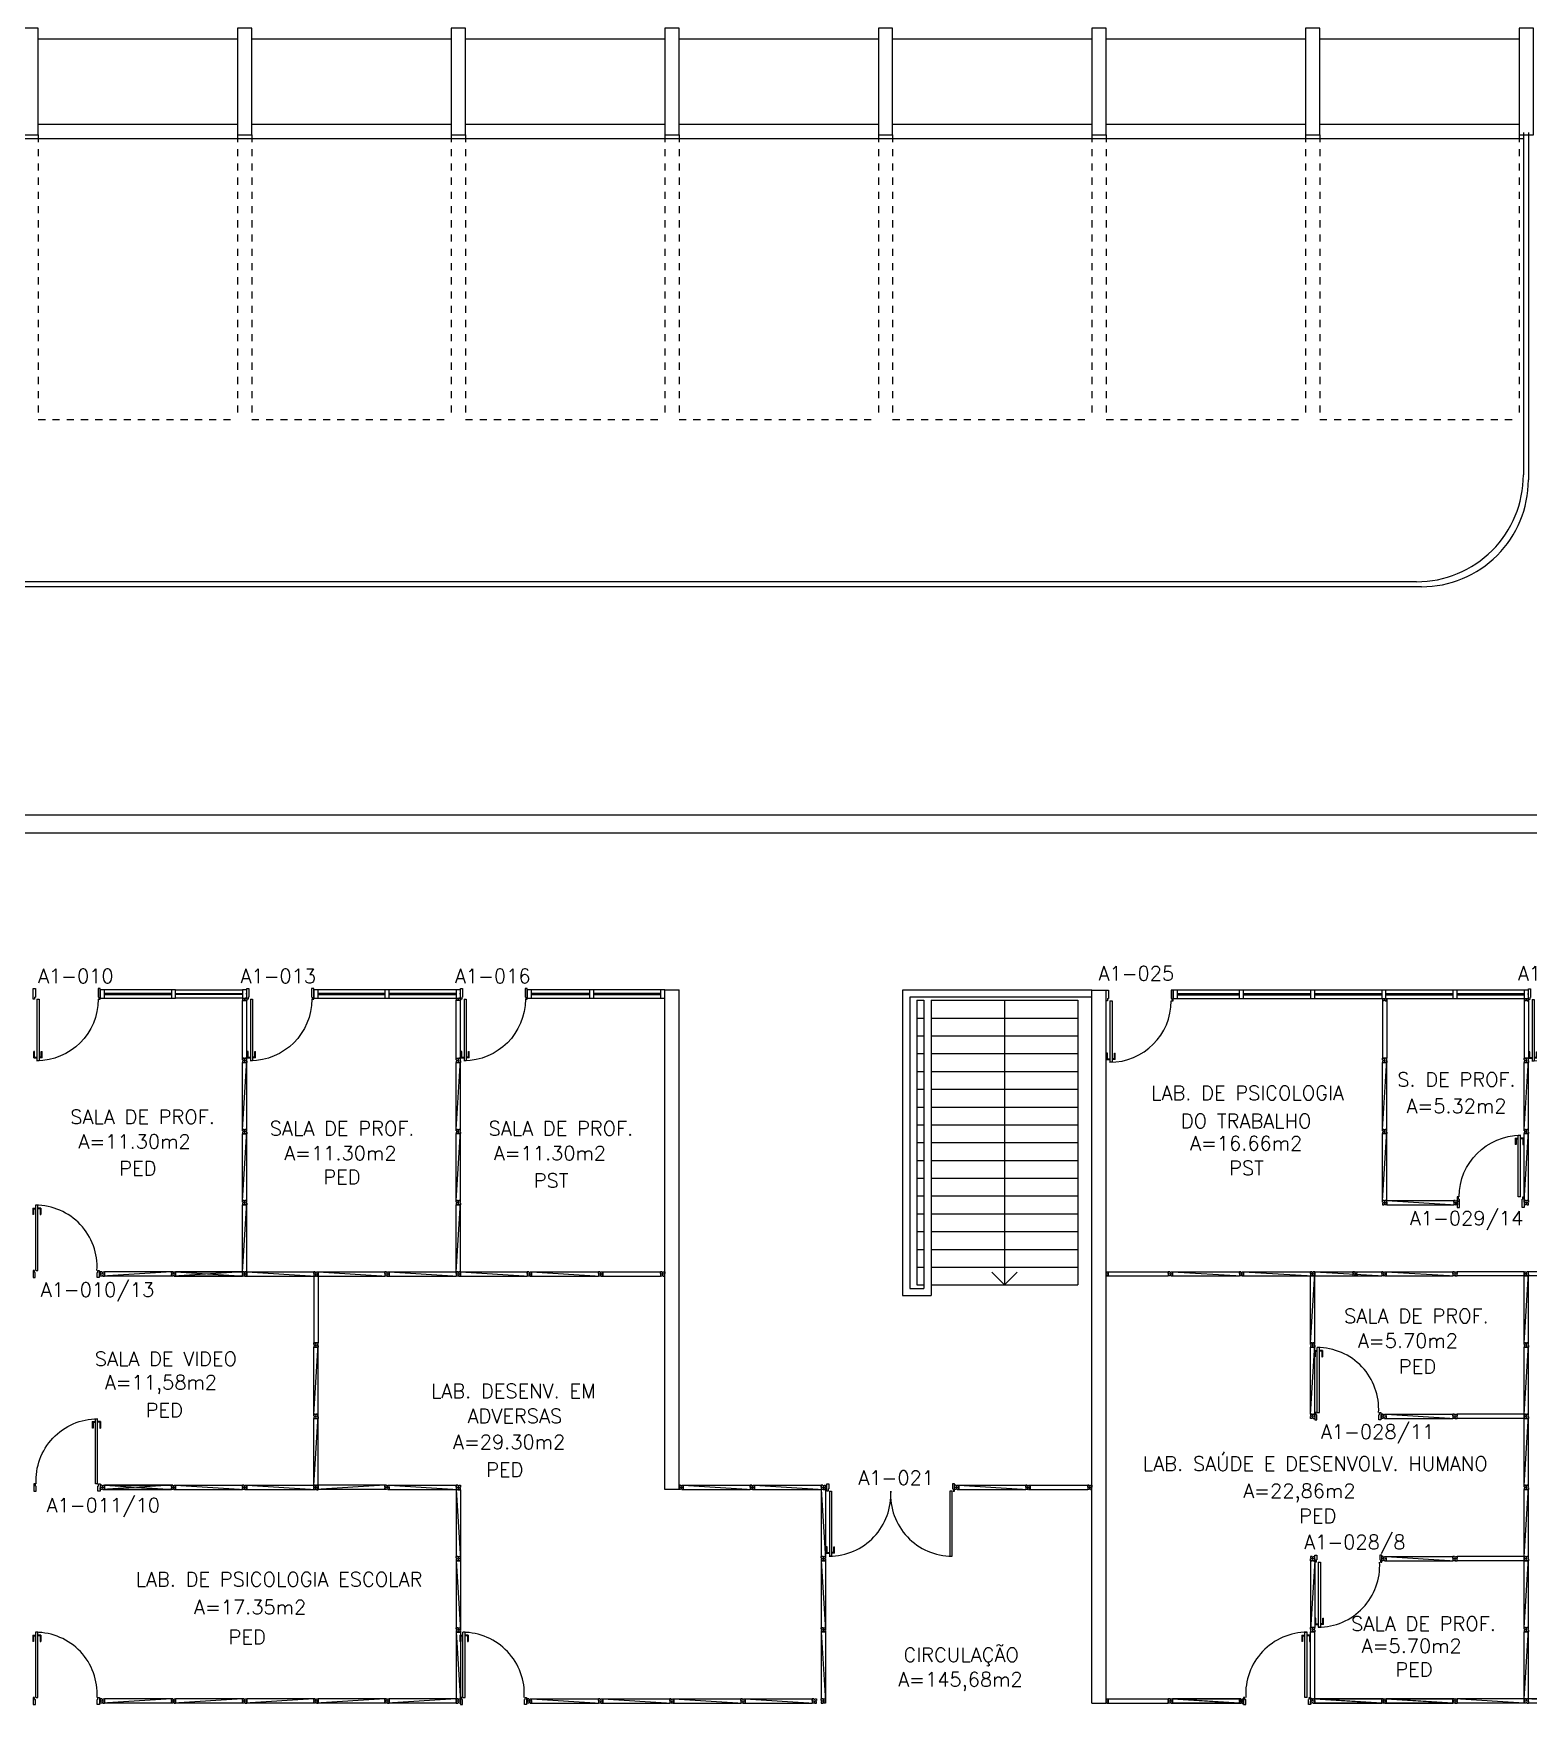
# Model space of a CAD drawing. Extents: x -31 to 207, y 425 to 518.
# Drawn here: x -8.68 to 12.32, y 443.28 to 466.76 of the extents above; entities that cross this region are included whole.
import ezdxf
from ezdxf.enums import TextEntityAlignment as Align

# ---------------------------------------------------------------- set-up
doc = ezdxf.new("R2010")
doc.units = 0
doc.header["$LTSCALE"] = 0.01
doc.header["$MEASUREMENT"] = 0
doc.linetypes.add('HIDDEN2', pattern=[0.1875, 0.125, -0.0625])
doc.layers.get('0').update_dxf_attribs({"linetype": 'CONTINUOUS'})
for name, color, linetype in [('ALV', 2, 'CONTINUOUS'), ('AREA', 2, 'CONTINUOUS'), ('BANC', 2, 'CONTINUOUS'), ('DIV', 2, 'CONTINUOUS'), ('ESC', 1, 'CONTINUOUS'), ('ESTR', 3, 'CONTINUOUS'), ('PISO', 1, 'CONTINUOUS'), ('PORTA', 2, 'CONTINUOUS'), ('PROJ', 1, 'HIDDEN2'), ('TEXT_CENTRO_CUSTO', 1, 'CONTINUOUS'), ('TEXTO', 2, 'CONTINUOUS'), ('TEXTO-ENDEREÇO', 2, 'CONTINUOUS')]:
    doc.layers.add(name, color=color, linetype=linetype)
doc.styles.add('UNB-100', font='simplex.shx', dxfattribs={"height": 0.2})
doc.styles.add('UNB-100-1', font='simplex.shx', dxfattribs={"height": 0.2})

# ---------------------------------------------------------------- blocks, each defined once
blk = doc.blocks.new('PILAR-SLS')
blk.add_lwpolyline([(0.003, -44.497), (0.203, -44.497), (0.203, -42.997), (0.003, -42.997)], close=True)
blk = doc.blocks.new('DIVMT-SLS')
for p, q in [((-0.03, 0.03), (-0.03, 0.006)), ((-0.008, 0.03), (-0.03, 0.03)), ((-0.0185, 0.006), (-0.03, 0.006)), ((-0.0185, -0.006), (-0.0185, 0.006)), ((-0.008, 0.03), (-0.008, 0.02)), ((-0.008, 0.02), (0.008, 0.02)), ((-0.0051, 0), (0.0051, 0)), ((0.0051, 0), (-0.0051, 0)), ((-0.0051, 0), (0.0051, 0)), ((0.97, -0.03), (0, 0.03)), ((0, -0.0051), (0, 0.0051)), ((0, 0.0051), (0, -0.0051)), ((0.008, 0.03), (0.008, 0.02)), ((0.008, 0.03), (0.03, 0.03)), ((0.0205, 0.006), (0.03, 0.006)), ((0.0205, -0.006), (0.0205, 0.006)), ((0.0205, 0.006), (0.0205, -0.006)), ((0.0205, 0.006), (0.03, 0.006)), ((0.97, 0.03), (0.03, 0.03)), ((0.03, 0.006), (0.03, 0.03)), ((0.03, -0.03), (0.03, 0.03)), ((0.03, -0.005), (0.03, 0.005)), ((0.97, 0.03), (0.97, 0.009)), ((0.97, 0.009), (0.97, 0.027)), ((0.9795, 0.006), (0.97, 0.006)), ((0.97, -0.005), (0.97, 0.005)), ((0.9795, 0.006), (0.9795, -0.006)), ((1.0051, 0), (0.9949, 0)), ((1, 0.0051), (1, -0.0051)), ((-0.0185, -0.006), (-0.03, -0.006)), ((-0.03, -0.03), (-0.03, -0.006)), ((-0.008, -0.03), (-0.03, -0.03)), ((-0.008, -0.03), (-0.008, -0.02)), ((-0.008, -0.02), (0.008, -0.02)), ((0.008, -0.03), (0.008, -0.02)), ((0.008, -0.03), (0.03, -0.03)), ((0.0205, -0.006), (0.03, -0.006)), ((0.0205, -0.006), (0.03, -0.006)), ((0.03, -0.006), (0.03, -0.03)), ((0.97, -0.03), (0.03, -0.03)), ((0.9795, -0.006), (0.97, -0.006)), ((0.97, -0.009), (0.97, -0.027))]:
    blk.add_line(p, q)
blk = doc.blocks.new('PDV1E-SLS')
at = {"layer": 'DIV'}
for p, q in [((-0.94, 0.075), (-0.91, 0.075)), ((-0.94, 0.06), (-0.94, 0.075)), ((-0.94, -0.06), (-0.94, 0.06)), ((-0.91, 0.075), (-0.91, -0.045)), ((0, 0.075), (-0.03, 0.075)), ((-0.03, 0.075), (-0.03, -0.045)), ((0, 0.06), (0, 0.075)), ((0, -0.06), (0, 0.06)), ((0, 0), (0.012, 0)), ((-0.94, -0.075), (-0.94, -0.06)), ((-0.92, -0.075), (-0.94, -0.075)), ((-0.92, -0.045), (-0.92, -0.075)), ((-0.92, -0.045), (-0.91, -0.045)), ((-0.082, -0.075), (-0.082, -0.94)), ((-0.052, -0.075), (-0.082, -0.075)), ((-0.052, -0.075), (-0.052, -0.94)), ((-0.02, -0.045), (-0.03, -0.045)), ((-0.02, -0.045), (-0.02, -0.075)), ((-0.02, -0.075), (0, -0.075)), ((0, -0.075), (0, -0.06)), ((-0.114, -0.81), (-0.124, -0.81)), ((-0.124, -0.9), (-0.124, -0.81)), ((-0.124, -0.9), (-0.084, -0.9)), ((-0.114, -0.89), (-0.114, -0.81)), ((-0.114, -0.89), (-0.084, -0.89)), ((-0.019, -0.89), (-0.049, -0.89)), ((-0.009, -0.9), (-0.049, -0.9)), ((-0.019, -0.81), (-0.009, -0.81)), ((-0.019, -0.89), (-0.019, -0.81)), ((-0.009, -0.9), (-0.009, -0.81)), ((-0.082, -0.94), (-0.052, -0.94))]:
    blk.add_line(p, q, dxfattribs=at)
blk.add_arc((-0.048, -0.075), 0.865, 180, 270, dxfattribs=at)
blk = doc.blocks.new('MTT-SLS')
for p, q in [((-0.008, 0.03), (-0.03, 0.03)), ((-0.03, 0.03), (-0.03, 0.006)), ((-0.0185, 0.006), (-0.03, 0.006)), ((-0.0185, -0.006), (-0.0185, 0.006)), ((-0.008, 0.03), (-0.008, 0.02)), ((-0.008, 0.02), (0.008, 0.02)), ((-0.0051, 0), (0.0051, 0)), ((0, -0.0051), (0, 0.0051)), ((0.008, 0.03), (0.03, 0.03)), ((0.008, 0.03), (0.008, 0.02)), ((0.0205, -0.006), (0.0205, 0.006)), ((0.0205, 0.006), (0.03, 0.006)), ((0.03, 0.006), (0.03, 0.03)), ((-0.03, -0.03), (-0.03, -0.006)), ((-0.0185, -0.006), (-0.03, -0.006)), ((-0.008, -0.03), (-0.03, -0.03)), ((-0.008, -0.02), (0.008, -0.02)), ((-0.008, -0.03), (-0.008, -0.02)), ((0.008, -0.03), (0.008, -0.02)), ((0.008, -0.03), (0.03, -0.03)), ((0.0205, -0.006), (0.03, -0.006)), ((0.03, -0.006), (0.03, -0.03))]:
    blk.add_line(p, q)
blk = doc.blocks.new('PDV2E-SLS')
at = {"layer": 'DIV'}
for p, q in [((0.065, 0.05), (0.065, 0.965)), ((0.095, 0.965), (0.065, 0.965)), ((0.095, 0.05), (0.095, 0.965)), ((0.023, 0.925), (0.063, 0.925)), ((0.023, 0.925), (0.023, 0.835)), ((0.033, 0.835), (0.023, 0.835)), ((0.033, 0.915), (0.063, 0.915)), ((0.033, 0.915), (0.033, 0.835)), ((0.138, 0.925), (0.097, 0.925)), ((0.128, 0.915), (0.097, 0.915)), ((0.128, 0.915), (0.128, 0.835)), ((0.128, 0.835), (0.137, 0.835)), ((0.138, 0.925), (0.138, 0.835)), ((0.049, 0.05), (0.029, 0.05)), ((0.029, 0.05), (0.029, 0.035)), ((0.029, 0.035), (0.029, -0.035)), ((0.049, 0.02), (0.049, 0.05)), ((0.049, 0.02), (0.059, 0.02)), ((0.059, -0.05), (0.059, 0.02)), ((0.065, 0.05), (0.095, 0.05)), ((0.928, -0.05), (0.928, 0.02)), ((0.938, 0.02), (0.928, 0.02)), ((0.938, 0.05), (0.958, 0.05)), ((0.938, 0.02), (0.938, 0.05)), ((0.958, 0.05), (0.958, 0.035)), ((0.958, 0.035), (0.958, -0.035)), ((0.029, -0.035), (0.029, -0.05)), ((0.029, -0.05), (0.059, -0.05)), ((0.958, -0.05), (0.928, -0.05)), ((0.958, -0.035), (0.958, -0.05))]:
    blk.add_line(p, q, dxfattribs=at)
blk.add_arc((0.062, 0.1), 0.865, 356.6786, 90, dxfattribs=at)
blk = doc.blocks.new('MTINI-SLS')
for p, q in [((-0.005, 0), (0.005, 0)), ((0, 0.001), (0, 0.02)), ((0.008, 0.02), (0, 0.02)), ((0, -0.005), (0, 0.005)), ((0, -0.02), (0, 0.001)), ((0.008, 0.03), (0.03, 0.03)), ((0.008, 0.03), (0.008, 0.02)), ((0.02, 0.006), (0.02, -0.006)), ((0.02, 0.006), (0.03, 0.006)), ((0.02, -0.004), (0.02, 0.004)), ((0.023, 0.006), (0.03, 0.006)), ((0.03, 0.006), (0.03, 0.03)), ((0, -0.02), (0.008, -0.02)), ((0.008, -0.03), (0.008, -0.02)), ((0.008, -0.03), (0.03, -0.03)), ((0.02, -0.006), (0.03, -0.006)), ((0.023, -0.006), (0.03, -0.006)), ((0.03, -0.006), (0.03, -0.03))]:
    blk.add_line(p, q)
blk = doc.blocks.new('DIV-SLS')
for p, q in [((-0.0051, 0), (0.0051, 0)), ((0, -0.0051), (0, 0.0051)), ((0.0205, 0.006), (0.03, 0.006)), ((0.0205, -0.006), (0.0205, 0.006)), ((0.03, 0.03), (0.97, 0.03)), ((0.03, 0.03), (0.03, -0.03)), ((0.03, 0.009), (0.03, 0.027)), ((0.03, 0.005), (0.03, -0.005)), ((0.97, 0.03), (0.97, -0.03)), ((0.9795, 0.006), (0.97, 0.006)), ((0.97, 0.005), (0.97, -0.005)), ((0.9795, -0.006), (0.9795, 0.006)), ((1.0051, 0), (0.9949, 0)), ((0.9949, 0), (1.0051, 0)), ((1, -0.0051), (1, 0.0051)), ((0.0205, -0.006), (0.03, -0.006)), ((0.03, -0.03), (0.03, -0.009)), ((0.03, -0.009), (0.03, -0.027)), ((0.03, -0.03), (0.97, -0.03)), ((0.9795, -0.006), (0.97, -0.006))]:
    blk.add_line(p, q)
blk = doc.blocks.new('ESCSLA-SLS')
for p, q in [((0, 0), (2.66, 0)), ((2.66, 0), (2.66, -4.293)), ((0, -0.1), (2.56, -0.1)), ((2.26, -0.143), (0.2, -0.143)), ((0.2, -0.143), (0.2, -4.143)), ((2.26, -0.143), (2.26, -4.293)), ((2.36, -0.143), (2.36, -4.193)), ((2.46, -0.143), (2.36, -0.143)), ((2.46, -0.143), (2.46, -4.143)), ((2.46, -0.143), (2.46, -4.143)), ((2.56, -0.1), (2.56, -4.193)), ((2.26, -0.393), (0.2, -0.393)), ((2.46, -0.393), (2.36, -0.393)), ((2.26, -0.643), (0.2, -0.643)), ((2.46, -0.643), (2.36, -0.643)), ((2.26, -0.893), (0.2, -0.893)), ((2.46, -0.893), (2.36, -0.893)), ((2.26, -1.143), (0.2, -1.143)), ((2.46, -1.143), (2.36, -1.143)), ((2.26, -1.393), (0.2, -1.393)), ((2.46, -1.393), (2.36, -1.393)), ((2.26, -1.643), (0.2, -1.643)), ((2.46, -1.643), (2.36, -1.643)), ((2.26, -1.893), (0.2, -1.893)), ((2.46, -1.893), (2.36, -1.893)), ((2.26, -2.143), (0.2, -2.143)), ((2.46, -2.143), (2.36, -2.143)), ((2.26, -2.393), (0.2, -2.393)), ((2.46, -2.393), (2.36, -2.393)), ((2.26, -2.643), (0.2, -2.643)), ((2.46, -2.643), (2.36, -2.643)), ((2.26, -2.893), (0.2, -2.893)), ((2.46, -2.893), (2.36, -2.893)), ((2.26, -3.143), (0.2, -3.143)), ((2.46, -3.143), (2.36, -3.143)), ((2.26, -3.393), (0.2, -3.393)), ((2.46, -3.393), (2.36, -3.393)), ((2.26, -3.643), (0.2, -3.643)), ((2.46, -3.643), (2.36, -3.643)), ((2.26, -3.893), (0.2, -3.893)), ((2.46, -3.893), (2.36, -3.893)), ((2.26, -4.143), (0.2, -4.143)), ((2.46, -4.143), (2.36, -4.143)), ((2.56, -4.193), (2.36, -4.193)), ((2.66, -4.293), (2.26, -4.293))]:
    blk.add_line(p, q)
blk = doc.blocks.new('PDV2D-SLS')
at = {"layer": 'DIV'}
for p, q in [((0.03, 0.05), (0.06, 0.05)), ((0.03, 0.035), (0.03, 0.05)), ((0.03, -0.035), (0.03, 0.035)), ((0.06, 0.05), (0.06, -0.02)), ((0.941, 0.05), (0.941, -0.02)), ((0.971, 0.05), (0.941, 0.05)), ((0.971, 0.035), (0.971, 0.05)), ((0.971, -0.035), (0.971, 0.035)), ((0.03, -0.05), (0.03, -0.035)), ((0.05, -0.05), (0.03, -0.05)), ((0.05, -0.02), (0.06, -0.02)), ((0.05, -0.02), (0.05, -0.05)), ((0.079, -0.05), (0.109, -0.05)), ((0.079, -0.05), (0.079, -0.965)), ((0.109, -0.05), (0.109, -0.965)), ((0.951, -0.02), (0.941, -0.02)), ((0.951, -0.02), (0.951, -0.05)), ((0.951, -0.05), (0.971, -0.05)), ((0.971, -0.05), (0.971, -0.035)), ((0.036, -0.925), (0.036, -0.835)), ((0.046, -0.835), (0.036, -0.835)), ((0.036, -0.925), (0.076, -0.925)), ((0.046, -0.915), (0.046, -0.835)), ((0.046, -0.915), (0.076, -0.915)), ((0.141, -0.915), (0.111, -0.915)), ((0.151, -0.925), (0.111, -0.925)), ((0.141, -0.915), (0.141, -0.835)), ((0.141, -0.835), (0.151, -0.835)), ((0.151, -0.925), (0.151, -0.835)), ((0.109, -0.965), (0.079, -0.965))]:
    blk.add_line(p, q, dxfattribs=at)
blk.add_arc((0.076, -0.1), 0.865, 270, 3.3214, dxfattribs=at)
blk = doc.blocks.new('PDV1D-SLS')
at = {"layer": 'DIV'}
for p, q in [((0, 0), (-0.012, 0)), ((0, 0.06), (0, 0.075)), ((0, 0.075), (0.03, 0.075)), ((0, -0.06), (0, 0.06)), ((0.03, 0.075), (0.03, -0.045)), ((0.91, 0.075), (0.91, -0.045)), ((0.94, 0.075), (0.91, 0.075)), ((0.94, 0.06), (0.94, 0.075)), ((0.94, -0.06), (0.94, 0.06)), ((0, -0.075), (0, -0.06)), ((0.02, -0.075), (0, -0.075)), ((0.02, -0.045), (0.03, -0.045)), ((0.02, -0.045), (0.02, -0.075)), ((0.052, -0.075), (0.052, -0.94)), ((0.052, -0.075), (0.082, -0.075)), ((0.082, -0.075), (0.082, -0.94)), ((0.92, -0.045), (0.91, -0.045)), ((0.92, -0.045), (0.92, -0.075)), ((0.92, -0.075), (0.94, -0.075)), ((0.94, -0.075), (0.94, -0.06)), ((0.019, -0.81), (0.009, -0.81)), ((0.009, -0.9), (0.009, -0.81)), ((0.009, -0.9), (0.049, -0.9)), ((0.019, -0.89), (0.019, -0.81)), ((0.019, -0.89), (0.049, -0.89)), ((0.114, -0.89), (0.084, -0.89)), ((0.124, -0.9), (0.084, -0.9)), ((0.114, -0.81), (0.124, -0.81)), ((0.114, -0.89), (0.114, -0.81)), ((0.124, -0.9), (0.124, -0.81)), ((0.082, -0.94), (0.052, -0.94))]:
    blk.add_line(p, q, dxfattribs=at)
blk.add_arc((0.048, -0.075), 0.865, 270, 0, dxfattribs=at)
blk = doc.blocks.new('MTT-SLC')
for p, q in [((-0.008, 0.03), (-0.03, 0.03)), ((-0.03, 0.03), (-0.03, 0.006)), ((-0.0185, 0.006), (-0.03, 0.006)), ((-0.0185, -0.006), (-0.0185, 0.006)), ((-0.008, 0.03), (-0.008, 0.02)), ((-0.008, 0.02), (0.008, 0.02)), ((-0.0051, 0), (0.0051, 0)), ((0, -0.0051), (0, 0.0051)), ((0.008, 0.03), (0.03, 0.03)), ((0.008, 0.03), (0.008, 0.02)), ((0.0205, -0.006), (0.0205, 0.006)), ((0.0205, 0.006), (0.03, 0.006)), ((0.03, 0.006), (0.03, 0.03)), ((-0.03, -0.03), (-0.03, -0.006)), ((-0.0185, -0.006), (-0.03, -0.006)), ((-0.008, -0.03), (-0.03, -0.03)), ((-0.008, -0.02), (0.008, -0.02)), ((-0.008, -0.03), (-0.008, -0.02)), ((0.008, -0.03), (0.008, -0.02)), ((0.008, -0.03), (0.03, -0.03)), ((0.0205, -0.006), (0.03, -0.006)), ((0.03, -0.006), (0.03, -0.03))]:
    blk.add_line(p, q)
blk = doc.blocks.new('A$C4205519C')
at = {"layer": 'DIV'}
for p, q in [((0, 0.038), (0, 0.06)), ((0.024, 0.06), (0, 0.06)), ((0, 0.038), (0.01, 0.038)), ((0, 0.022), (0, 0)), ((0, 0.022), (0.01, 0.022)), ((0, 0), (0.024, 0)), ((0.01, 0.022), (0.01, 0.038)), ((0.024, 0.051), (0.024, 0.06)), ((0.024, 0.051), (0.024, 0.06)), ((0.024, 0.051), (0.036, 0.051)), ((0.036, 0.051), (0.024, 0.051)), ((0.036, 0.012), (0.024, 0.012)), ((0.024, 0.012), (0.024, 0)), ((0.025, 0.03), (0.035, 0.03)), ((0.035, 0.03), (0.025, 0.03)), ((0.03, 0.025), (0.03, 0.035)), ((0.03, 0.035), (0.03, 0.025)), ((0.03, 0.025), (0.03, 0.035)), ((0.036, 0.051), (0.036, 0.06)), ((0.036, 0.051), (0.036, 0.06)), ((0.036, 0.06), (0.06, 0.06)), ((0.036, 0.012), (0.036, 0)), ((0.06, 0), (0.036, 0)), ((0.05, 0.022), (0.05, 0.038)), ((0.06, 0.038), (0.05, 0.038)), ((0.06, 0.022), (0.05, 0.022)), ((0.06, 0.038), (0.06, 0.06)), ((0.06, 0.022), (0.06, 0))]:
    blk.add_line(p, q, dxfattribs=at)

msp = doc.modelspace()

# ---------------------------------------------------------------- linework, layer by layer
at = {"layer": 'ALV'}
for p, q in [((0.19, 446.299), (0.19, 453.322)), ((0.19, 453.322), (0.39, 453.322)), ((0.39, 446.299), (0.39, 453.322)), ((6.19, 453.317), (6.39, 453.317)), ((6.19, 443.299), (6.19, 453.317)), ((6.39, 443.299), (6.39, 453.317)), ((6.384, 449.33), (6.394, 449.33)), ((6.389, 449.325), (6.389, 449.336)), ((0.39, 446.299), (0.19, 446.299)), ((6.19, 443.299), (6.39, 443.299)), ((6.384, 443.33), (6.394, 443.33)), ((6.389, 443.325), (6.389, 443.336))]:
    msp.add_line(p, q, dxfattribs=at)
at = {"layer": 'BANC'}
for p, q in [((198.406, 455.772), (-17.61, 455.772)), ((198.406, 455.522), (-17.61, 455.522))]:
    msp.add_line(p, q, dxfattribs=at)
at = {"layer": 'DIV'}
for p, q in [((-7.681, 453.322), (-7.741, 453.322)), ((-7.741, 453.322), (-7.741, 453.203)), ((-7.741, 453.202), (-7.681, 453.202)), ((-7.681, 453.202), (-7.681, 453.322)), ((-7.681, 453.256), (-6.741, 453.256)), ((-7.681, 453.202), (-6.741, 453.202)), ((-6.741, 453.322), (-7.68, 453.322)), ((-6.741, 453.268), (-7.68, 453.268)), ((-6.681, 453.322), (-6.741, 453.322)), ((-6.741, 453.322), (-6.741, 453.203)), ((-6.741, 453.202), (-6.681, 453.202)), ((-6.681, 453.322), (-5.741, 453.322)), ((-6.681, 453.202), (-6.681, 453.322)), ((-6.681, 453.268), (-5.741, 453.268)), ((-5.741, 453.256), (-6.681, 453.256)), ((-5.741, 453.202), (-6.681, 453.202)), ((-5.681, 453.322), (-5.741, 453.322)), ((-5.681, 453.322), (-5.741, 453.322)), ((-5.741, 453.322), (-5.741, 453.203)), ((-5.741, 453.202), (-5.681, 453.202)), ((-5.741, 453.202), (-5.717, 453.202)), ((-5.741, 453.202), (-5.681, 453.202)), ((-5.741, 453.172), (-5.681, 453.172)), ((-5.741, 452.358), (-5.741, 453.172)), ((-5.705, 453.182), (-5.717, 453.182)), ((-5.717, 453.182), (-5.717, 453.172)), ((-5.716, 453.172), (-5.706, 453.172)), ((-5.711, 453.197), (-5.711, 453.207)), ((-5.711, 453.207), (-5.711, 453.197)), ((-5.681, 453.202), (-5.705, 453.202)), ((-5.705, 453.182), (-5.705, 453.172)), ((-5.681, 453.202), (-5.681, 453.322)), ((-5.681, 452.358), (-5.681, 453.172)), ((-4.681, 453.322), (-4.741, 453.322)), ((-4.741, 453.322), (-4.741, 453.203)), ((-4.741, 453.202), (-4.681, 453.202)), ((-4.681, 453.202), (-4.681, 453.322)), ((-4.681, 453.256), (-3.741, 453.256)), ((-4.681, 453.202), (-3.741, 453.202)), ((-3.741, 453.322), (-4.68, 453.322)), ((-3.741, 453.268), (-4.68, 453.268)), ((-3.681, 453.322), (-3.741, 453.322)), ((-3.741, 453.322), (-3.741, 453.203)), ((-3.741, 453.202), (-3.681, 453.202)), ((-3.681, 453.202), (-3.681, 453.322)), ((-3.681, 453.256), (-2.741, 453.256)), ((-3.681, 453.202), (-2.741, 453.202)), ((-2.741, 453.322), (-3.68, 453.322)), ((-2.741, 453.268), (-3.68, 453.268)), ((-2.681, 453.322), (-2.741, 453.322)), ((-2.741, 453.322), (-2.741, 453.203)), ((-2.741, 453.203), (-2.717, 453.203)), ((-2.741, 453.202), (-2.681, 453.202)), ((-2.74, 453.203), (-2.68, 453.203)), ((-2.74, 453.203), (-2.68, 453.203)), ((-2.74, 453.173), (-2.68, 453.173)), ((-2.74, 452.359), (-2.74, 453.173)), ((-2.716, 453.182), (-2.716, 453.173)), ((-2.704, 453.182), (-2.716, 453.182)), ((-2.715, 453.173), (-2.705, 453.173)), ((-2.71, 453.208), (-2.71, 453.198)), ((-2.71, 453.198), (-2.71, 453.208)), ((-2.681, 453.203), (-2.705, 453.203)), ((-2.704, 453.182), (-2.704, 453.173)), ((-2.681, 453.202), (-2.681, 453.322)), ((-2.68, 452.359), (-2.68, 453.173)), ((-1.681, 453.322), (-1.741, 453.322)), ((-1.741, 453.322), (-1.741, 453.203)), ((-1.741, 453.202), (-1.681, 453.202)), ((-1.681, 453.202), (-1.681, 453.322)), ((-1.681, 453.256), (-0.869, 453.256)), ((-1.681, 453.202), (-0.869, 453.202)), ((-0.869, 453.322), (-1.68, 453.322)), ((-0.869, 453.268), (-1.68, 453.268)), ((-0.809, 453.322), (-0.869, 453.322)), ((-0.869, 453.322), (-0.869, 453.203)), ((-0.869, 453.202), (-0.809, 453.202)), ((0.129, 453.322), (-0.809, 453.322)), ((-0.809, 453.202), (-0.809, 453.322)), ((0.129, 453.268), (-0.809, 453.268)), ((-0.809, 453.256), (0.129, 453.256)), ((-0.809, 453.202), (0.19, 453.202)), ((0.189, 453.322), (0.129, 453.322)), ((0.129, 453.322), (0.129, 453.202)), ((7.39, 453.317), (7.33, 453.317)), ((7.33, 453.317), (7.33, 453.198)), ((7.33, 453.197), (7.39, 453.197)), ((7.33, 453.197), (7.39, 453.197)), ((7.39, 453.197), (7.39, 453.317)), ((7.39, 453.251), (8.259, 453.251)), ((7.39, 453.197), (8.259, 453.197)), ((8.259, 453.317), (7.391, 453.317)), ((8.259, 453.263), (7.391, 453.263)), ((8.319, 453.317), (8.259, 453.317)), ((8.259, 453.317), (8.259, 453.198)), ((8.259, 453.197), (8.319, 453.197)), ((8.259, 453.197), (8.319, 453.197)), ((8.319, 453.197), (8.319, 453.317)), ((8.319, 453.251), (9.259, 453.251)), ((8.319, 453.197), (9.259, 453.197)), ((9.259, 453.317), (8.32, 453.317)), ((9.259, 453.263), (8.32, 453.263)), ((9.319, 453.317), (9.259, 453.317)), ((9.259, 453.317), (9.259, 453.198)), ((9.259, 453.197), (9.319, 453.197)), ((9.259, 453.197), (9.319, 453.197)), ((9.319, 453.197), (9.319, 453.317)), ((9.319, 453.251), (10.259, 453.251)), ((9.319, 453.197), (10.259, 453.197)), ((10.259, 453.317), (9.32, 453.317)), ((10.259, 453.263), (9.32, 453.263)), ((10.319, 453.317), (10.259, 453.317)), ((10.259, 453.317), (10.259, 453.198)), ((10.259, 453.317), (10.259, 453.198)), ((10.319, 453.317), (10.259, 453.317)), ((10.259, 453.197), (10.319, 453.197)), ((10.259, 453.197), (10.319, 453.197)), ((10.259, 453.197), (10.319, 453.197)), ((10.27, 453.197), (10.33, 453.197)), ((10.27, 453.197), (10.33, 453.197)), ((10.27, 453.197), (10.33, 453.197)), ((10.33, 453.168), (10.27, 453.168)), ((10.27, 453.168), (10.291, 453.168)), ((10.27, 453.168), (10.27, 452.36)), ((10.291, 453.168), (10.273, 453.168)), ((10.294, 453.177), (10.306, 453.177)), ((10.294, 453.177), (10.294, 453.168)), ((10.305, 453.168), (10.295, 453.168)), ((10.306, 453.177), (10.306, 453.168)), ((10.309, 453.168), (10.327, 453.168)), ((10.319, 453.197), (10.319, 453.317)), ((10.319, 453.197), (10.319, 453.317)), ((10.319, 453.251), (11.259, 453.251)), ((10.319, 453.251), (11.259, 453.251)), ((10.319, 453.197), (11.259, 453.197)), ((10.319, 453.197), (11.259, 453.197)), ((11.259, 453.317), (10.32, 453.317)), ((11.259, 453.317), (10.32, 453.317)), ((11.259, 453.263), (10.32, 453.263)), ((11.259, 453.263), (10.32, 453.263)), ((10.33, 453.168), (10.33, 452.36)), ((11.319, 453.317), (11.259, 453.317)), ((11.259, 453.317), (11.259, 453.198)), ((11.259, 453.317), (11.259, 453.198)), ((11.319, 453.317), (11.259, 453.317)), ((11.259, 453.197), (11.319, 453.197)), ((11.259, 453.197), (11.319, 453.197)), ((11.259, 453.197), (11.319, 453.197)), ((11.319, 453.197), (11.319, 453.317)), ((11.319, 453.197), (11.319, 453.317)), ((11.319, 453.251), (12.259, 453.251)), ((11.319, 453.197), (12.259, 453.197)), ((12.259, 453.317), (11.32, 453.317)), ((12.259, 453.263), (11.32, 453.263)), ((12.259, 453.317), (12.259, 453.198)), ((12.319, 453.317), (12.259, 453.317)), ((12.259, 453.317), (12.259, 453.198)), ((12.319, 453.317), (12.259, 453.317)), ((12.259, 453.197), (12.319, 453.197)), ((12.259, 453.197), (12.319, 453.197)), ((12.259, 453.197), (12.319, 453.197)), ((12.32, 453.168), (12.26, 453.168)), ((12.26, 453.168), (12.281, 453.168)), ((12.26, 453.168), (12.26, 452.36)), ((12.281, 453.168), (12.263, 453.168)), ((12.284, 453.177), (12.296, 453.177)), ((12.284, 453.177), (12.284, 453.168)), ((12.295, 453.168), (12.285, 453.168)), ((12.296, 453.177), (12.296, 453.168)), ((12.299, 453.168), (12.317, 453.168)), ((12.319, 453.197), (12.319, 453.317)), ((12.319, 453.197), (12.319, 453.317)), ((12.32, 453.168), (12.32, 452.36)), ((-5.741, 452.359), (-5.681, 452.359)), ((-5.72, 452.359), (-5.738, 452.359)), ((-5.717, 452.349), (-5.717, 452.359)), ((-5.705, 452.349), (-5.717, 452.349)), ((-5.706, 452.329), (-5.717, 452.329)), ((-5.716, 452.359), (-5.706, 452.359)), ((-5.711, 452.324), (-5.711, 452.334)), ((-5.705, 452.349), (-5.705, 452.359)), ((-5.702, 452.359), (-5.684, 452.359)), ((-5.681, 452.359), (-5.702, 452.359)), ((-2.741, 452.36), (-2.681, 452.36)), ((-2.681, 452.36), (-2.702, 452.36)), ((-2.702, 452.36), (-2.684, 452.36)), ((10.33, 452.36), (10.27, 452.36)), ((10.294, 452.351), (10.294, 452.36)), ((10.294, 452.351), (10.306, 452.351)), ((10.305, 452.36), (10.295, 452.36)), ((10.295, 452.33), (10.305, 452.33)), ((10.3, 452.336), (10.3, 452.325)), ((10.3, 452.325), (10.3, 452.336)), ((10.306, 452.351), (10.306, 452.36)), ((12.32, 452.36), (12.26, 452.36)), ((12.284, 452.351), (12.284, 452.36)), ((12.284, 452.351), (12.296, 452.351)), ((12.284, 452.33), (12.295, 452.33)), ((12.295, 452.36), (12.285, 452.36)), ((12.29, 452.336), (12.29, 452.325)), ((12.29, 452.325), (12.29, 452.336)), ((12.296, 452.351), (12.296, 452.36)), ((12.282, 450.36), (12.26, 450.36)), ((12.26, 450.336), (12.26, 450.36)), ((12.269, 450.336), (12.26, 450.336)), ((12.269, 450.336), (12.26, 450.336)), ((12.269, 450.324), (12.26, 450.324)), ((12.269, 450.324), (12.26, 450.324)), ((12.26, 450.324), (12.26, 450.3)), ((12.269, 450.324), (12.269, 450.336)), ((12.269, 450.336), (12.269, 450.324)), ((12.282, 450.36), (12.282, 450.35)), ((12.298, 450.35), (12.282, 450.35)), ((12.298, 450.31), (12.282, 450.31)), ((12.282, 450.3), (12.282, 450.31)), ((12.295, 450.33), (12.284, 450.33)), ((12.284, 450.33), (12.295, 450.33)), ((12.295, 450.33), (12.284, 450.33)), ((12.29, 450.325), (12.29, 450.336)), ((12.29, 450.336), (12.29, 450.325)), ((12.298, 450.36), (12.32, 450.36)), ((12.298, 450.36), (12.298, 450.35)), ((12.298, 450.3), (12.298, 450.31)), ((12.308, 450.336), (12.308, 450.324)), ((12.308, 450.336), (12.32, 450.336)), ((12.308, 450.324), (12.32, 450.324)), ((12.32, 450.36), (12.32, 450.336)), ((12.32, 450.3), (12.32, 450.324)), ((12.282, 450.3), (12.26, 450.3)), ((12.298, 450.3), (12.32, 450.3)), ((-6.741, 449.359), (-6.681, 449.359)), ((-0.689, 449.323), (-0.689, 449.335)), ((-0.689, 449.335), (-0.679, 449.335)), ((-0.689, 449.323), (-0.679, 449.323)), ((-0.679, 449.359), (-0.679, 449.299)), ((-0.679, 449.359), (0.131, 449.359)), ((-0.679, 449.338), (-0.679, 449.356)), ((-0.679, 449.334), (-0.679, 449.324)), ((-0.679, 449.32), (-0.679, 449.302)), ((-0.679, 449.299), (-0.679, 449.32)), ((-0.679, 449.299), (0.131, 449.299)), ((0.131, 449.335), (0.131, 449.359)), ((0.153, 449.359), (0.131, 449.359)), ((0.131, 449.359), (0.131, 449.299)), ((0.14, 449.335), (0.131, 449.335)), ((0.14, 449.335), (0.131, 449.335)), ((0.131, 449.334), (0.131, 449.324)), ((0.131, 449.323), (0.131, 449.299)), ((0.14, 449.323), (0.131, 449.323)), ((0.14, 449.323), (0.131, 449.323)), ((0.153, 449.299), (0.131, 449.299)), ((0.14, 449.335), (0.14, 449.323)), ((0.14, 449.323), (0.14, 449.335)), ((0.153, 449.359), (0.153, 449.349)), ((0.169, 449.349), (0.153, 449.349)), ((0.153, 449.299), (0.153, 449.309)), ((0.169, 449.309), (0.153, 449.309)), ((0.166, 449.329), (0.155, 449.329)), ((0.155, 449.329), (0.166, 449.329)), ((0.166, 449.329), (0.155, 449.329)), ((0.161, 449.334), (0.161, 449.324)), ((0.161, 449.324), (0.161, 449.334)), ((0.169, 449.359), (0.169, 449.349)), ((0.169, 449.359), (0.191, 449.359)), ((0.169, 449.299), (0.169, 449.309)), ((0.169, 449.299), (0.191, 449.299)), ((0.179, 449.335), (0.191, 449.335)), ((0.179, 449.335), (0.179, 449.323)), ((0.179, 449.323), (0.191, 449.323)), ((0.191, 449.359), (0.191, 449.335)), ((0.191, 449.299), (0.191, 449.323)), ((6.409, 449.336), (6.419, 449.336)), ((6.409, 449.324), (6.409, 449.336)), ((6.409, 449.324), (6.419, 449.324)), ((6.419, 449.36), (6.419, 449.3)), ((6.419, 449.36), (7.26, 449.36)), ((6.419, 449.339), (6.419, 449.357)), ((6.419, 449.335), (6.419, 449.325)), ((6.419, 449.3), (6.419, 449.321)), ((6.419, 449.321), (6.419, 449.303)), ((6.419, 449.3), (7.26, 449.3)), ((7.26, 449.36), (7.26, 449.3)), ((7.282, 449.36), (7.26, 449.36)), ((7.26, 449.336), (7.26, 449.36)), ((7.269, 449.336), (7.26, 449.336)), ((7.269, 449.336), (7.26, 449.336)), ((7.26, 449.335), (7.26, 449.325)), ((7.269, 449.324), (7.26, 449.324)), ((7.269, 449.324), (7.26, 449.324)), ((7.26, 449.324), (7.26, 449.3)), ((7.282, 449.3), (7.26, 449.3)), ((7.269, 449.324), (7.269, 449.336)), ((7.269, 449.336), (7.269, 449.324)), ((7.282, 449.36), (7.282, 449.35)), ((7.298, 449.35), (7.282, 449.35)), ((7.298, 449.31), (7.282, 449.31)), ((7.282, 449.3), (7.282, 449.31)), ((7.295, 449.33), (7.284, 449.33)), ((7.284, 449.33), (7.295, 449.33)), ((7.295, 449.33), (7.284, 449.33)), ((7.29, 449.325), (7.29, 449.336)), ((7.29, 449.336), (7.29, 449.325)), ((7.298, 449.36), (7.32, 449.36)), ((7.298, 449.36), (7.298, 449.35)), ((7.298, 449.3), (7.298, 449.31)), ((7.298, 449.3), (7.32, 449.3)), ((7.308, 449.336), (7.308, 449.324)), ((7.308, 449.336), (7.32, 449.336)), ((7.308, 449.324), (7.32, 449.324)), ((7.32, 449.36), (7.32, 449.336)), ((7.32, 449.3), (7.32, 449.324)), ((0.39, 446.335), (0.39, 446.359)), ((0.412, 446.359), (0.39, 446.359)), ((0.39, 446.359), (0.39, 446.299)), ((0.399, 446.335), (0.39, 446.335)), ((0.399, 446.335), (0.39, 446.335)), ((0.39, 446.334), (0.39, 446.324)), ((0.39, 446.323), (0.39, 446.299)), ((0.399, 446.323), (0.39, 446.323)), ((0.399, 446.323), (0.39, 446.323)), ((0.399, 446.335), (0.399, 446.323)), ((0.399, 446.323), (0.399, 446.335)), ((0.412, 446.359), (0.412, 446.349)), ((0.428, 446.349), (0.412, 446.349)), ((0.425, 446.329), (0.415, 446.329)), ((0.415, 446.329), (0.425, 446.329)), ((0.425, 446.329), (0.415, 446.329)), ((0.42, 446.334), (0.42, 446.324)), ((0.42, 446.324), (0.42, 446.334)), ((0.428, 446.359), (0.428, 446.349)), ((0.428, 446.359), (0.45, 446.359)), ((0.438, 446.335), (0.45, 446.335)), ((0.438, 446.335), (0.438, 446.323)), ((0.438, 446.323), (0.45, 446.323)), ((0.45, 446.359), (0.45, 446.335)), ((0.45, 446.299), (0.45, 446.323)), ((1.388, 446.359), (1.388, 446.299)), ((1.41, 446.359), (1.388, 446.359)), ((1.388, 446.335), (1.388, 446.359)), ((1.398, 446.335), (1.388, 446.335)), ((1.398, 446.335), (1.388, 446.335)), ((1.388, 446.334), (1.388, 446.324)), ((1.398, 446.323), (1.388, 446.323)), ((1.398, 446.323), (1.388, 446.323)), ((1.388, 446.323), (1.388, 446.299)), ((1.398, 446.323), (1.398, 446.335)), ((1.398, 446.335), (1.398, 446.323)), ((1.41, 446.359), (1.41, 446.349)), ((1.426, 446.349), (1.41, 446.349)), ((1.423, 446.329), (1.413, 446.329)), ((1.413, 446.329), (1.423, 446.329)), ((1.423, 446.329), (1.413, 446.329)), ((1.418, 446.324), (1.418, 446.334)), ((1.418, 446.334), (1.418, 446.324)), ((1.426, 446.359), (1.448, 446.359)), ((1.426, 446.359), (1.426, 446.349)), ((1.437, 446.335), (1.437, 446.323)), ((1.437, 446.335), (1.448, 446.335)), ((1.437, 446.323), (1.448, 446.323)), ((1.448, 446.359), (1.448, 446.335)), ((1.448, 446.299), (1.448, 446.323)), ((2.466, 446.364), (2.466, 446.379)), ((2.466, 446.379), (2.496, 446.379)), ((2.466, 446.294), (2.466, 446.364)), ((2.466, 446.335), (2.466, 446.359)), ((2.496, 446.379), (2.496, 446.309)), ((4.259, 446.379), (4.229, 446.379)), ((4.229, 446.379), (4.229, 446.309)), ((4.259, 446.364), (4.259, 446.379)), ((4.259, 446.294), (4.259, 446.364)), ((4.259, 446.335), (4.259, 446.359)), ((4.281, 446.359), (4.259, 446.359)), ((4.259, 446.359), (4.259, 446.299)), ((4.269, 446.335), (4.259, 446.335)), ((4.269, 446.335), (4.259, 446.335)), ((4.259, 446.334), (4.259, 446.324)), ((4.259, 446.323), (4.259, 446.299)), ((4.269, 446.323), (4.259, 446.323)), ((4.269, 446.323), (4.259, 446.323)), ((4.269, 446.335), (4.269, 446.323)), ((4.269, 446.323), (4.269, 446.335)), ((4.281, 446.359), (4.281, 446.349)), ((4.297, 446.349), (4.281, 446.349)), ((4.294, 446.329), (4.284, 446.329)), ((4.284, 446.329), (4.294, 446.329)), ((4.294, 446.329), (4.284, 446.329)), ((4.289, 446.334), (4.289, 446.324)), ((4.289, 446.324), (4.289, 446.334)), ((4.297, 446.359), (4.297, 446.349)), ((4.297, 446.359), (4.319, 446.359)), ((4.308, 446.335), (4.319, 446.335)), ((4.308, 446.335), (4.308, 446.323)), ((4.308, 446.323), (4.319, 446.323)), ((4.319, 446.359), (4.319, 446.335)), ((4.319, 446.299), (4.319, 446.323)), ((5.285, 446.329), (5.295, 446.329)), ((5.29, 446.324), (5.29, 446.334)), ((5.311, 446.335), (5.32, 446.335)), ((5.311, 446.323), (5.311, 446.335)), ((5.311, 446.323), (5.32, 446.323)), ((5.32, 446.359), (6.13, 446.359)), ((5.32, 446.359), (5.32, 446.299)), ((5.32, 446.338), (5.32, 446.356)), ((5.32, 446.334), (5.32, 446.324)), ((5.32, 446.299), (5.32, 446.32)), ((5.32, 446.32), (5.32, 446.302)), ((6.13, 446.359), (6.13, 446.299)), ((6.152, 446.359), (6.13, 446.359)), ((6.13, 446.335), (6.13, 446.359)), ((6.139, 446.335), (6.13, 446.335)), ((6.139, 446.335), (6.13, 446.335)), ((6.13, 446.334), (6.13, 446.324)), ((6.139, 446.323), (6.13, 446.323)), ((6.139, 446.323), (6.13, 446.323)), ((6.13, 446.323), (6.13, 446.299)), ((6.139, 446.323), (6.139, 446.335)), ((6.139, 446.335), (6.139, 446.323)), ((6.152, 446.359), (6.152, 446.349)), ((6.168, 446.349), (6.152, 446.349)), ((6.165, 446.329), (6.155, 446.329)), ((6.155, 446.329), (6.165, 446.329)), ((6.165, 446.329), (6.155, 446.329)), ((6.16, 446.324), (6.16, 446.334)), ((6.16, 446.334), (6.16, 446.324)), ((6.168, 446.359), (6.19, 446.359)), ((6.168, 446.359), (6.168, 446.349)), ((6.178, 446.335), (6.178, 446.323)), ((6.178, 446.335), (6.19, 446.335)), ((6.178, 446.323), (6.19, 446.323)), ((6.19, 446.359), (6.19, 446.335)), ((6.19, 446.299), (6.19, 446.323)), ((0.412, 446.299), (0.39, 446.299)), ((0.412, 446.299), (0.412, 446.309)), ((0.428, 446.309), (0.412, 446.309)), ((0.428, 446.299), (0.428, 446.309)), ((0.428, 446.299), (0.45, 446.299)), ((1.41, 446.299), (1.388, 446.299)), ((1.426, 446.309), (1.41, 446.309)), ((1.41, 446.299), (1.41, 446.309)), ((1.426, 446.299), (1.426, 446.309)), ((1.426, 446.299), (1.448, 446.299)), ((2.466, 446.279), (2.466, 446.294)), ((2.486, 446.279), (2.466, 446.279)), ((2.486, 446.309), (2.496, 446.309)), ((2.486, 446.309), (2.486, 446.279)), ((2.502, 446.278), (2.532, 446.278)), ((2.502, 446.278), (2.502, 445.364)), ((2.532, 446.278), (2.532, 445.364)), ((4.223, 446.278), (4.193, 446.278)), ((4.193, 446.278), (4.193, 445.364)), ((4.223, 446.278), (4.223, 445.364)), ((4.239, 446.309), (4.229, 446.309)), ((4.239, 446.309), (4.239, 446.279)), ((4.239, 446.279), (4.259, 446.279)), ((4.281, 446.299), (4.259, 446.299)), ((4.259, 446.279), (4.259, 446.294)), ((4.281, 446.299), (4.281, 446.309)), ((4.297, 446.309), (4.281, 446.309)), ((4.297, 446.299), (4.297, 446.309)), ((4.297, 446.299), (4.319, 446.299)), ((5.32, 446.299), (6.13, 446.299)), ((6.152, 446.299), (6.13, 446.299)), ((6.168, 446.309), (6.152, 446.309)), ((6.152, 446.299), (6.152, 446.309)), ((6.168, 446.299), (6.168, 446.309)), ((6.168, 446.299), (6.19, 446.299)), ((2.46, 445.404), (2.46, 445.494)), ((2.47, 445.494), (2.46, 445.494)), ((2.46, 445.404), (2.5, 445.404)), ((2.47, 445.414), (2.47, 445.494)), ((2.47, 445.414), (2.5, 445.414)), ((2.564, 445.414), (2.534, 445.414)), ((2.574, 445.404), (2.534, 445.404)), ((2.564, 445.414), (2.564, 445.494)), ((2.564, 445.494), (2.574, 445.494)), ((2.574, 445.404), (2.574, 445.494)), ((2.532, 445.364), (2.502, 445.364)), ((4.193, 445.364), (4.223, 445.364)), ((6.409, 443.324), (6.409, 443.336)), ((6.409, 443.336), (6.419, 443.336)), ((6.409, 443.324), (6.419, 443.324)), ((6.419, 443.36), (7.26, 443.36)), ((6.419, 443.36), (6.419, 443.3)), ((6.419, 443.339), (6.419, 443.357)), ((6.419, 443.335), (6.419, 443.325)), ((6.419, 443.321), (6.419, 443.303)), ((6.419, 443.3), (6.419, 443.321)), ((6.419, 443.3), (7.26, 443.3)), ((7.26, 443.36), (7.26, 443.3)), ((7.282, 443.36), (7.26, 443.36)), ((7.26, 443.336), (7.26, 443.36)), ((7.269, 443.336), (7.26, 443.336)), ((7.269, 443.336), (7.26, 443.336)), ((7.26, 443.335), (7.26, 443.325)), ((7.269, 443.324), (7.26, 443.324)), ((7.269, 443.324), (7.26, 443.324)), ((7.26, 443.324), (7.26, 443.3)), ((7.282, 443.3), (7.26, 443.3)), ((7.269, 443.324), (7.269, 443.336)), ((7.269, 443.336), (7.269, 443.324)), ((7.282, 443.36), (7.282, 443.35)), ((7.298, 443.35), (7.282, 443.35)), ((7.298, 443.31), (7.282, 443.31)), ((7.282, 443.3), (7.282, 443.31)), ((7.295, 443.33), (7.284, 443.33)), ((7.284, 443.33), (7.295, 443.33)), ((7.295, 443.33), (7.284, 443.33)), ((7.29, 443.325), (7.29, 443.336)), ((7.29, 443.336), (7.29, 443.325)), ((7.298, 443.36), (7.32, 443.36)), ((7.298, 443.36), (7.298, 443.35)), ((7.298, 443.3), (7.298, 443.31)), ((7.298, 443.3), (7.32, 443.3)), ((7.308, 443.336), (7.308, 443.324)), ((7.308, 443.336), (7.32, 443.336)), ((7.308, 443.324), (7.32, 443.324)), ((7.32, 443.36), (7.32, 443.336)), ((7.32, 443.3), (7.32, 443.324))]:
    msp.add_line(p, q, dxfattribs=at)
for centre, start, end in [((2.499, 446.229), 270, 3.3214), ((4.226, 446.229), 176.6786, 270)]:
    msp.add_arc(centre, 0.865, start, end, dxfattribs=at)
at = {"layer": 'ESC'}
for p, q in [((4.96, 453.175), (4.96, 449.175)), ((4.96, 449.175), (4.783, 449.352)), ((4.96, 449.175), (5.137, 449.352))]:
    msp.add_line(p, q, dxfattribs=at)
at = {"layer": 'PISO'}
for p, q in [((-8.61, 466.681), (-5.81, 466.681)), ((-5.61, 466.681), (-2.81, 466.681)), ((-2.61, 466.681), (0.19, 466.681)), ((0.39, 466.681), (3.19, 466.681)), ((3.39, 466.681), (6.19, 466.681)), ((6.39, 466.681), (9.19, 466.681)), ((9.39, 466.681), (12.19, 466.681)), ((-8.61, 465.481), (-5.81, 465.481)), ((-5.61, 465.481), (-2.81, 465.481)), ((-2.61, 465.481), (0.19, 465.481)), ((0.39, 465.481), (3.19, 465.481)), ((0.39, 465.331), (0.39, 465.281)), ((3.39, 465.481), (6.19, 465.481)), ((6.19, 465.331), (6.19, 465.281)), ((6.39, 465.481), (9.19, 465.481)), ((9.39, 465.481), (12.19, 465.481)), ((12.249, 465.366), (12.249, 460.553)), ((12.319, 465.366), (12.319, 460.483)), ((-17.61, 465.281), (12.249, 465.281)), ((10.749, 459.053), (-16.221, 459.053)), ((10.819, 458.983), (-16.291, 458.983))]:
    msp.add_line(p, q, dxfattribs=at)
for centre in [(10.749, 460.553), (10.819, 460.483)]:
    msp.add_ellipse(centre, major_axis=(-1.061, 1.061), ratio=1, start_param=2.356194, end_param=3.926991, dxfattribs=at)
at = {"layer": 'PORTA'}
for p, q in [((-0.714, 449.329), (-0.704, 449.329)), ((-0.709, 449.324), (-0.709, 449.334))]:
    msp.add_line(p, q, dxfattribs=at)
at = {"layer": 'PROJ'}
for p, q in [((-8.61, 465.331), (-8.61, 461.331)), ((-5.81, 465.331), (-5.81, 461.331)), ((-5.61, 465.331), (-5.61, 461.331)), ((-2.81, 465.331), (-2.81, 461.331)), ((-2.61, 465.331), (-2.61, 461.331)), ((0.19, 465.331), (0.19, 461.331)), ((0.39, 465.331), (0.39, 461.331)), ((3.19, 465.331), (3.19, 461.331)), ((3.39, 465.331), (3.39, 461.331)), ((6.19, 465.331), (6.19, 461.331)), ((6.39, 465.331), (6.39, 461.331)), ((9.19, 465.331), (9.19, 461.331)), ((9.39, 465.331), (9.39, 461.331)), ((12.19, 465.331), (12.19, 461.331)), ((-8.61, 461.331), (-5.81, 461.331)), ((-5.61, 461.331), (-2.81, 461.331)), ((-2.61, 461.331), (0.19, 461.331)), ((0.39, 461.331), (3.19, 461.331)), ((3.39, 461.331), (6.19, 461.331)), ((6.39, 461.331), (9.19, 461.331)), ((9.39, 461.331), (12.19, 461.331))]:
    msp.add_line(p, q, dxfattribs=at)

# ---------------------------------------------------------------- block references
at = {"layer": 'DIV', "xscale": -1}
for name, p in [('PDV1E-SLS', (-8.681, 453.263)), ('PDV1E-SLS', (-5.681, 453.263)), ('PDV1E-SLS', (-2.681, 453.263)), ('PDV1E-SLS', (12.319, 453.258)), ('PDV2E-SLS', (-7.713, 446.329)), ('MTT-SLS', (-6.711, 443.329))]:
    msp.add_blockref(name, p, dxfattribs=at)
at = {"layer": 'DIV'}
for name, p, rotation in [('MTINI-SLS', (-5.711, 453.202), 270), ('MTINI-SLS', (-2.71, 453.203), 270), ('MTINI-SLS', (10.3, 453.197), 270), ('MTINI-SLS', (12.29, 453.197), 270), ('DIVMT-SLS', (-5.711, 452.329), 270), ('DIVMT-SLS', (-2.711, 452.33), 270), ('DIVMT-SLS', (10.3, 452.33), 270), ('DIVMT-SLS', (12.29, 452.33), 270), ('DIVMT-SLS', (-5.711, 451.329), 270), ('DIVMT-SLS', (-2.711, 451.33), 270), ('DIVMT-SLS', (10.3, 451.33), 270), ('DIVMT-SLS', (12.29, 451.33), 270), ('DIVMT-SLS', (-5.711, 450.329), 270), ('DIVMT-SLS', (-2.711, 450.33), 270), ('DIVMT-SLS', (11.3, 450.33), 180), ('DIVMT-SLS', (-5.711, 449.329), 180), ('DIVMT-SLS', (-4.711, 449.329), 180), ('DIV-SLS', (-4.711, 449.329), 270), ('DIVMT-SLS', (-3.711, 449.329), 180), ('DIVMT-SLS', (-2.711, 449.329), 180), ('DIVMT-SLS', (-1.711, 449.329), 180), ('DIVMT-SLS', (-0.711, 449.329), 180), ('DIVMT-SLS', (8.29, 449.33), 180), ('DIVMT-SLS', (9.29, 449.33), 180), ('DIVMT-SLS', (9.29, 449.33), 270), ('DIVMT-SLS', (10.29, 449.33), 180), ('DIVMT-SLS', (11.29, 449.33), 180), ('DIV-SLS', (12.29, 449.33), 180), ('DIVMT-SLS', (12.29, 449.33), 270), ('DIV-SLS', (13.29, 449.33), 180), ('DIVMT-SLS', (-4.711, 448.329), 270), ('DIVMT-SLS', (9.29, 448.33), 270), ('DIVMT-SLS', (12.29, 448.33), 270), ('DIVMT-SLS', (-4.711, 447.329), 270), ('DIVMT-SLS', (11.29, 447.33), 180), ('DIV-SLS', (12.29, 447.33), 180), ('DIVMT-SLS', (12.29, 447.33), 270), ('DIVMT-SLS', (-6.711, 446.329), 180), ('DIVMT-SLS', (-5.711, 446.329), 180), ('DIVMT-SLS', (-4.711, 446.329), 180), ('DIVMT-SLS', (-2.71, 446.329), 180), ('DIVMT-SLS', (1.42, 446.329), 180), ('DIVMT-SLS', (2.418, 446.329), 180), ('DIVMT-SLS', (5.289, 446.329), 180), ('DIVMT-SLS', (12.29, 446.33), 270), ('DIVMT-SLS', (9.29, 444.33), 90), ('DIVMT-SLS', (11.29, 445.33), 180), ('DIV-SLS', (12.29, 445.33), 180), ('DIVMT-SLS', (12.29, 445.33), 270), ('PDV2D-SLS', (9.29, 443.33), 180), ('DIV-SLS', (9.29, 443.33), 90), ('DIVMT-SLS', (12.29, 444.33), 270), ('DIVMT-SLS', (-0.711, 443.329), 180), ('DIVMT-SLS', (0.289, 443.329), 180), ('DIVMT-SLS', (1.289, 443.329), 180), ('DIVMT-SLS', (2.289, 443.329), 180), ('DIVMT-SLS', (8.29, 443.33), 180), ('DIVMT-SLS', (10.29, 443.33), 180), ('DIVMT-SLS', (11.29, 443.33), 180), ('DIV-SLS', (12.29, 443.33), 180)]:
    msp.add_blockref(name, p, dxfattribs=dict(at, rotation=rotation))
for name, p in [('PDV1D-SLS', (6.39, 453.242)), ('A$C4205519C', (10.27, 450.3)), ('PDV2E-SLS', (-8.711, 449.329)), ('MTINI-SLS', (6.389, 449.33)), ('A$C4205519C', (9.855, 449.3)), ('PDV2E-SLS', (9.29, 447.33)), ('MTT-SLS', (9.29, 447.33)), ('MTT-SLS', (10.29, 447.33)), ('MTT-SLS', (-5.711, 446.329)), ('MTT-SLS', (-4.711, 446.328)), ('MTT-SLS', (-3.71, 446.329)), ('PDV2D-SLS', (9.29, 445.33)), ('MTT-SLS', (9.29, 445.33)), ('MTT-SLS', (10.29, 445.33)), ('PDV2E-SLS', (-8.71, 443.329)), ('PDV2E-SLS', (-2.71, 443.329)), ('MTT-SLC', (-1.711, 443.329)), ('MTINI-SLS', (6.389, 443.33)), ('DIVMT-SLS', (7.29, 443.33)), ('MTT-SLS', (8.29, 443.322)), ('DIVMT-SLS', (9.29, 443.33)), ('DIVMT-SLS', (10.29, 443.33)), ('DIVMT-SLS', (11.29, 443.33)), ('DIVMT-SLS', (12.29, 443.33))]:
    msp.add_blockref(name, p, dxfattribs=at)
at = {"layer": 'DIV', "xscale": -1}
for name, p, rotation in [('PDV1E-SLS', (12.26, 450.336), 180), ('DIVMT-SLS', (-7.711, 449.329), 180), ('DIVMT-SLS', (-6.711, 449.329), 180), ('DIVMT-SLS', (-7.711, 446.329), 180), ('DIVMT-SLS', (-4.71, 446.329), 180), ('DIVMT-SLS', (-2.711, 445.328), 270), ('DIVMT-SLS', (2.418, 445.329), 270), ('DIVMT-SLS', (-2.711, 444.328), 270), ('DIVMT-SLS', (2.418, 444.329), 270), ('DIVMT-SLS', (-2.711, 443.328), 270), ('DIVMT-SLS', (2.418, 443.329), 270), ('DIVMT-SLS', (-7.711, 443.329), 180), ('DIVMT-SLS', (-6.711, 443.329), 180), ('DIVMT-SLS', (-5.711, 443.329), 180), ('DIVMT-SLS', (-4.711, 443.329), 180), ('DIVMT-SLS', (-3.711, 443.329), 180)]:
    msp.add_blockref(name, p, dxfattribs=dict(at, rotation=rotation))
at = {"layer": 'ESC', "xscale": -1}
msp.add_blockref('ESCSLA-SLS', (6.19, 453.317), dxfattribs=at)
at = {"layer": 'ESTR'}
for p in [(-8.813, 509.828), (-5.813, 509.828), (-2.813, 509.828), (0.187, 509.828), (3.187, 509.828), (6.187, 509.828), (9.187, 509.828), (12.187, 509.828)]:
    msp.add_blockref('PILAR-SLS', p, dxfattribs=at)

# ---------------------------------------------------------------- texts
at = {"layer": 'AREA', "style": 'UNB-100'}
for s, p in [('A=5.32m2', (11.309, 451.588)), ('A=11.30m2', (-7.258, 451.089)), ('A=16.66m2', (8.355, 451.065)), ('A=11.30m2', (-4.367, 450.926)), ('A=11.30m2', (-1.424, 450.926)), ('A=5.70m2', (10.627, 448.291)), ('A=11,58m2', (-6.888, 447.706)), ('A=29.30m2', (-1.997, 446.868)), ('A=22,86m2', (9.103, 446.181)), ('A=17.35m2', (-5.635, 444.548)), ('A=5.70m2', (10.68, 444.004)), ('A=145,68m2', (4.342, 443.533))]:
    msp.add_text(s, height=0.2, dxfattribs=at).set_placement(p, align=Align.CENTER)
at = {"layer": 'TEXT_CENTRO_CUSTO', "style": 'UNB-100'}
for s, p in [('PED', (-7.212, 450.711)), ('PED', (-4.346, 450.59)), ('PST', (8.36, 450.717)), ('PST', (-1.407, 450.541)), ('PED', (10.762, 447.929)), ('PED', (-6.84, 447.315)), ('PED', (-2.058, 446.478)), ('PED', (9.361, 445.829)), ('PED', (-5.676, 444.128)), ('PED', (10.712, 443.671))]:
    msp.add_text(s, height=0.2, dxfattribs=at).set_placement(p, align=Align.CENTER)
at = {"layer": 'TEXTO', "style": 'UNB-100'}
for s, p in [('LAB. DE PSICOLOGIA', (8.374, 451.772)), ('S. DE PROF.', (11.309, 451.96)), ('SALA DE PROF.', (-7.146, 451.436)), ('DO TRABALHO', (8.355, 451.377)), ('SALA DE PROF.', (-4.343, 451.273)), ('SALA DE PROF.', (-1.27, 451.273)), ('SALA DE PROF.', (10.746, 448.639)), ('SALA DE VIDEO', (-6.818, 448.036)), ('LAB. DESENV. EM', (-1.938, 447.583)), ('ADVERSAS', (-1.916, 447.232)), ('LAB. SAÚDE E DESENVOLV. HUMANO', (9.326, 446.563)), ('LAB. DE PSICOLOGIA ESCOLAR', (-5.229, 444.939)), ('SALA DE PROF.', (10.846, 444.314)), ('CIRCULAÇÃO', (4.353, 443.877))]:
    msp.add_text(s, height=0.2, dxfattribs=at).set_placement(p, align=Align.CENTER)
at = {"layer": 'TEXTO-ENDEREÇO', "style": 'UNB-100-1'}
for s, p in [('A1-010', (-8.614, 453.414)), ('A1-013', (-5.771, 453.414)), ('A1-016', (-2.759, 453.414)), ('A1-025', (6.281, 453.451)), ('A1-031', (12.172, 453.451)), ('A1-029/14', (10.654, 450.012)), ('A1-010/13', (-8.576, 449.008)), ('A1-028/11', (9.405, 447.012)), ('A1-021', (2.908, 446.365)), ('A1-011/10', (-8.494, 445.98)), ('A1-028/8', (9.17, 445.462))]:
    msp.add_text(s, height=0.2, dxfattribs=at).set_placement(p)

doc.saveas('drawing.dxf')
